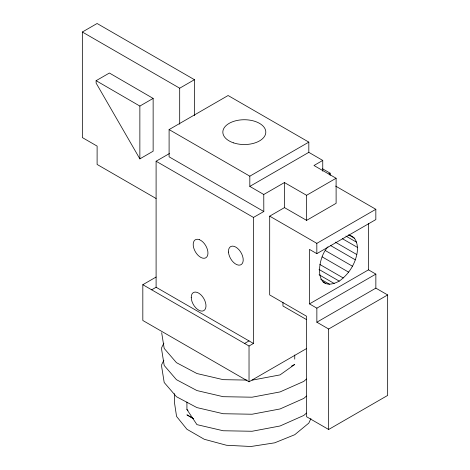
<?xml version="1.0" encoding="UTF-8"?>
<svg xmlns="http://www.w3.org/2000/svg" width="470" height="470" viewBox="0 0 470 470"><rect width="100%" height="100%" fill="white"/><g stroke="black" fill="none" stroke-linecap="round" stroke-linejoin="round"><path stroke-width="0.7" d="M156.099 277.041L142.821 284.708L142.821 320.475L249.035 381.781L306.552 348.564M151.675 289.814L156.099 287.258L156.105 161.233L169.417 153.555M142.821 284.708L249.03 346.02L253.453 343.464L253.459 217.434L156.105 161.233M253.459 217.434L263.817 211.518L169.1 156.827L169.1 129.579L228.097 95.522L308.819 142.122L308.819 152.345L322.749 160.434L313.972 165.505L336.103 178.253L336.12 203.31L306.605 220.365L284.473 207.617L269.704 216.153L269.68 294.925L306.528 316.228L306.528 416.714L328.653 429.486L387.656 395.423L387.656 294.949L375.853 288.134L316.856 322.197L316.856 308.167L309.477 303.902L309.46 249.388L316.833 253.641L375.836 219.578L375.83 209.297L335.621 186.085M328.013 246.826C316.657 258.359 313.508 294.813 339.228 281.119C348.106 274.827 354.568 265.209 356.789 254.54C358.493 247.49 357.359 236.316 348.534 235.065M310.934 418.547L308.813 423.106L294.743 434.709L274.65 442.834L250.951 446.5L226.511 445.266L204.274 439.28L186.925 429.263L176.561 416.426L174.423 402.314L174.423 393.649M163.86 343.182L161.674 347.618L161.674 349.751L164.2 365.472L176.444 379.684L196.936 390.57L223.197 396.692L252.067 397.203L280.055 391.927L303.79 381.387L306.475 379.026M163.86 360.214L161.674 364.649L161.674 366.782L164.2 382.504L176.444 396.715L196.936 407.602L223.197 413.723L252.067 414.235L280.055 408.959L303.79 398.419L306.475 396.057M306.475 413.089L303.79 415.451L280.055 425.99L252.067 431.266L223.197 430.755L196.936 424.633L186.925 409.511L186.925 402.062M328.906 173.906L330.134 173.172L322.549 168.795M156.087 198.505L97.102 164.447L97.12 146.111L82.35 137.581L82.344 32.013L97.096 23.5L194.445 79.688L194.445 115.614M96.115 80.687L109.392 73.026L153.138 98.406L153.138 151.205L139.86 158.872L96.115 83.084L96.115 80.687L139.86 106.067L139.86 158.872M139.86 106.067L153.138 98.406M82.344 32.013L179.693 88.201L194.445 79.688M169.1 129.579L249.817 176.179L308.819 142.122M263.817 211.518L263.764 194.492L249.817 186.402L308.819 152.345M263.764 194.492L284.444 182.554L306.575 195.297L336.103 178.253M269.704 216.153L316.827 243.354L375.83 209.297M309.477 303.902L368.48 269.839L368.462 223.321M244.594 343.464L249.024 340.909L253.453 343.464M316.856 308.167L375.853 274.104L368.48 269.839M316.856 322.197L328.653 329.012L387.656 294.949M291.5 366.095L294.743 364.456L280.055 374.896L252.067 380.171M247.014 380.083L223.197 379.66L196.936 373.538L176.444 362.652L164.2 348.44L161.674 332.719M348.811 234.959L354.498 238.243M345.885 236.046L356.624 242.25M342.342 238.678L357.505 247.432M335.304 242.138L356.789 254.54M330.733 245.628L355.379 259.857M325.346 250.563L352.518 266.249M322.15 256.861L348.693 272.183M319.864 264.469L343.247 277.97M319.007 269.445L339.228 281.119M319.077 274.75L334.24 283.504M320.687 279.151L329.535 284.256M322.902 281.865L325.428 283.322M306.481 319.571L282.958 305.994L282.958 302.392M156.099 287.258L249.024 340.909M193.646 418.817L186.925 414.834L193.041 418.464M186.925 409.511L187.988 410.486M322.749 160.434L322.755 171.162M316.827 243.354L316.833 253.641M306.575 195.297L306.605 220.365M284.444 182.554L284.473 207.617M375.853 274.104L375.853 288.134M330.134 173.172L330.134 175.369M328.653 329.012L328.653 429.486M294.743 355.009L294.743 359.133M249.817 176.179L249.817 186.402M249.03 346.02L249.035 381.781M179.693 88.201L179.693 124.168M199.345 239.659L197.506 239.254A10.428 6.022 60 0 0 195.332 251.726A10.428 6.022 60 0 0 207.246 256.262A10.428 6.022 60 0 0 201.26 240.681L199.345 239.659M228.485 252.061A10.428 6.022 60 0 0 240.011 265.074A10.428 6.022 60 0 0 239.018 249.793A10.428 6.022 60 0 0 228.485 252.061M233.584 142.88A21.485 12.402 0 0 0 265.808 132.135A21.485 12.402 0 0 0 233.584 121.395A21.485 12.402 0 0 0 233.584 142.88M191.237 297.328A10.428 6.022 60 0 0 202.3 311.093A10.428 6.022 60 0 0 202.3 296.341A10.428 6.022 60 0 0 191.237 297.328"/></g></svg>
